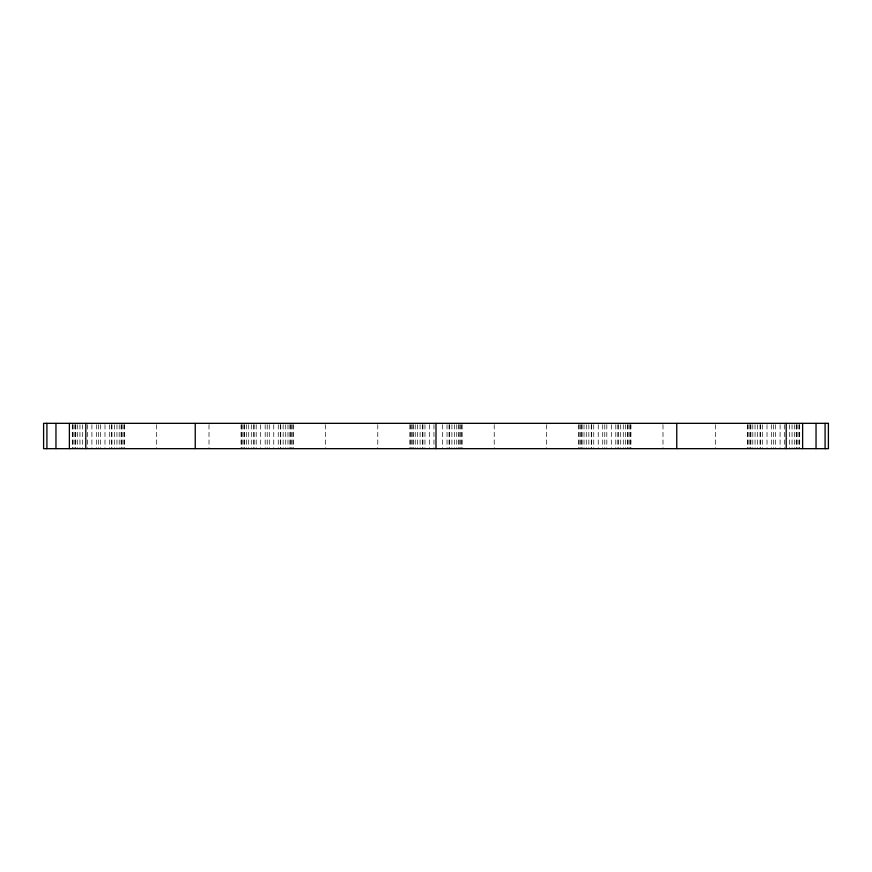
<?xml version="1.0" encoding="UTF-8"?>
<svg xmlns="http://www.w3.org/2000/svg" width="872" height="872" viewBox="0 0 872 872"><rect width="100%" height="100%" fill="white"/><g stroke="black" fill="none" stroke-linecap="round" stroke-linejoin="round"><path stroke-width="0.65" stroke-dasharray="4.36 3.27" d="M799.711 424.675L799.711 448.666M799.166 424.675L799.166 448.666M797.956 424.675L797.956 448.666M796.757 424.675L796.757 448.666M796.212 424.675L796.212 448.666M794.305 424.675L794.305 448.666M792.048 424.675L792.048 448.666M789.476 424.675L789.476 448.666M784.582 424.675L784.582 448.666M780.091 424.675L780.091 448.666M775.59 424.675L775.59 448.666M773.551 424.675L773.551 448.666M771.502 424.675L771.502 448.666M767.011 424.675L767.011 448.666M762.51 424.675L762.51 448.666M760.471 424.675L760.471 448.666M760.046 424.675L760.046 448.666M757.615 424.675L757.615 448.666M755.054 424.675L755.054 448.666M752.798 424.675L752.798 448.666M750.89 424.675L750.89 448.666M750.345 424.675L750.345 448.666M749.135 424.675L749.135 448.666M747.936 424.675L747.936 448.666M747.391 424.675L747.391 448.666M715.323 424.675L715.323 448.666M663.003 424.675L663.003 448.666M630.936 424.675L630.936 448.666M630.391 424.675L630.391 448.666M629.181 424.675L629.181 448.666M627.982 424.675L627.982 448.666M627.437 424.675L627.437 448.666M625.529 424.675L625.529 448.666M623.273 424.675L623.273 448.666M620.701 424.675L620.701 448.666M618.281 424.675L618.281 448.666M617.856 424.675L617.856 448.666M615.806 424.675L615.806 448.666M611.316 424.675L611.316 448.666M606.814 424.675L606.814 448.666M604.776 424.675L604.776 448.666M602.726 424.675L602.726 448.666M598.236 424.675L598.236 448.666M593.734 424.675L593.734 448.666M591.696 424.675L591.696 448.666M591.271 424.675L591.271 448.666M588.851 424.675L588.851 448.666M586.278 424.675L586.278 448.666M584.022 424.675L584.022 448.666M582.115 424.675L582.115 448.666M581.569 424.675L581.569 448.666M580.36 424.675L580.36 448.666M579.161 424.675L579.161 448.666M578.616 424.675L578.616 448.666M546.548 424.675L546.548 448.666M494.228 424.675L494.228 448.666M462.16 424.675L462.16 448.666M461.615 424.675L461.615 448.666M460.405 424.675L460.405 448.666M459.206 424.675L459.206 448.666M458.661 424.675L458.661 448.666M456.754 424.675L456.754 448.666M454.497 424.675L454.497 448.666M451.925 424.675L451.925 448.666M449.505 424.675L449.505 448.666M449.08 424.675L449.08 448.666M447.031 424.675L447.031 448.666M442.54 424.675L442.54 448.666M433.951 424.675L433.951 448.666M429.46 424.675L429.46 448.666M424.958 424.675L424.958 448.666M422.92 424.675L422.92 448.666M422.495 424.675L422.495 448.666M420.075 424.675L420.075 448.666M417.503 424.675L417.503 448.666M415.246 424.675L415.246 448.666M413.339 424.675L413.339 448.666M412.794 424.675L412.794 448.666M411.595 424.675L411.595 448.666M410.385 424.675L410.385 448.666M409.84 424.675L409.84 448.666M377.772 424.675L377.772 448.666M325.452 424.675L325.452 448.666M293.384 424.675L293.384 448.666M292.839 424.675L292.839 448.666M291.64 424.675L291.64 448.666M290.43 424.675L290.43 448.666M289.886 424.675L289.886 448.666M287.978 424.675L287.978 448.666M285.722 424.675L285.722 448.666M283.149 424.675L283.149 448.666M280.73 424.675L280.73 448.666M280.304 424.675L280.304 448.666M278.266 424.675L278.266 448.666M273.764 424.675L273.764 448.666M269.274 424.675L269.274 448.666M267.224 424.675L267.224 448.666M265.186 424.675L265.186 448.666M260.684 424.675L260.684 448.666M256.194 424.675L256.194 448.666M254.144 424.675L254.144 448.666M253.719 424.675L253.719 448.666M251.3 424.675L251.3 448.666M248.727 424.675L248.727 448.666M246.471 424.675L246.471 448.666M244.563 424.675L244.563 448.666M244.018 424.675L244.018 448.666M242.819 424.675L242.819 448.666M241.609 424.675L241.609 448.666M241.064 424.675L241.064 448.666M208.997 424.675L208.997 448.666M156.677 424.675L156.677 448.666M124.609 424.675L124.609 448.666M124.064 424.675L124.064 448.666M122.865 424.675L122.865 448.666M121.655 424.675L121.655 448.666M121.11 424.675L121.11 448.666M119.202 424.675L119.202 448.666M116.946 424.675L116.946 448.666M114.385 424.675L114.385 448.666M111.954 424.675L111.954 448.666M111.529 424.675L111.529 448.666M109.491 424.675L109.491 448.666M104.989 424.675L104.989 448.666M100.498 424.675L100.498 448.666M98.449 424.675L98.449 448.666M96.411 424.675L96.411 448.666M91.909 424.675L91.909 448.666M87.418 424.675L87.418 448.666M82.524 424.675L82.524 448.666M79.951 424.675L79.951 448.666M77.695 424.675L77.695 448.666M75.788 424.675L75.788 448.666M75.243 424.675L75.243 448.666M74.044 424.675L74.044 448.666M72.834 424.675L72.834 448.666M72.289 424.675L72.289 448.666"/><path stroke-width="1.31" d="M825.086 423.334L825.086 448.666M816.039 423.334L816.039 448.666M802.632 423.334L802.632 448.666M786.206 423.334L786.206 448.666M676.77 423.334L676.77 448.666M436 423.334L436 448.666M195.23 423.334L195.23 448.666M85.794 423.334L85.794 448.666M69.368 423.334L69.368 448.666M55.961 423.334L55.961 448.666M46.914 423.334L46.914 448.666M828.4 423.334L43.6 423.334L43.6 448.666L828.4 448.666L828.4 423.334"/></g></svg>
